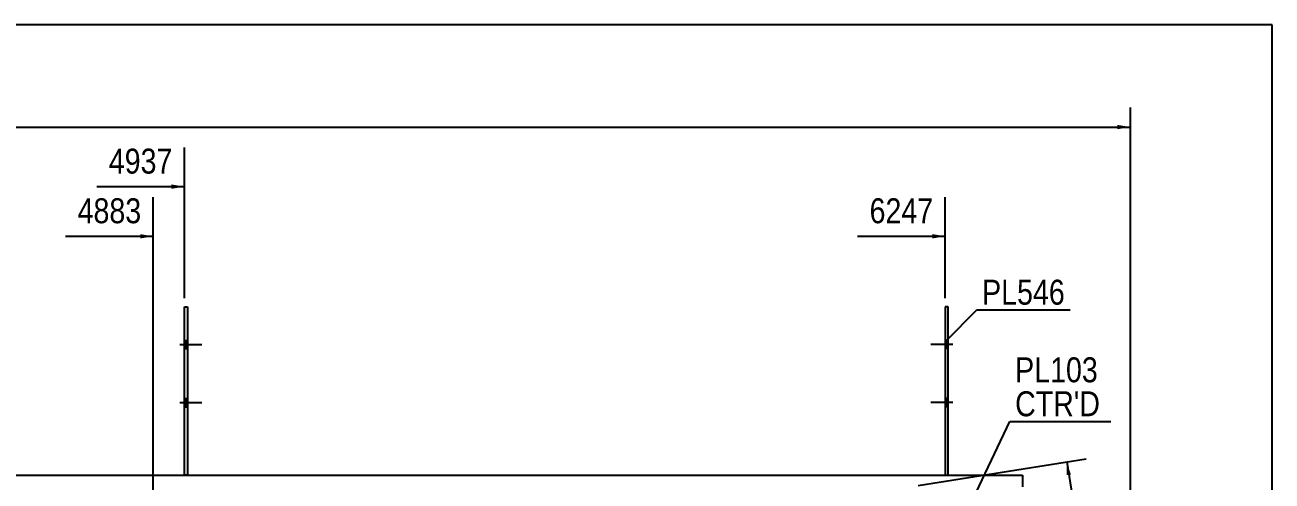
# Model space of a CAD drawing. Header units: millimetres. Extents: x -351 to 51, y -184 to 93.
# Drawn here: x -92.1 to 51, y 40.7 to 93 of the extents above; entities that cross this region are included whole.
import ezdxf

# ---------------------------------------------------------------- set-up
doc = ezdxf.new("R2010")
doc.units = ezdxf.units.MM
doc.linetypes.add('DXK_LINE_DOT1', pattern=[1.8814, 0.9407, -0.9407])
doc.styles.add('Arial Narrow', font='ARIALN.TTF', dxfattribs={"height": 0.2})

# ---------------------------------------------------------------- blocks, each defined once
blk = doc.blocks.new('Unknown-623384917-1210')
at = {"color": 5, "linetype": 'Continuous'}
for p, q in [((51.03, 93.04), (-348.97, 93.04)), ((51.03, -183.96), (51.03, 93.04))]:
    blk.add_line(p, q, dxfattribs=at)
blk = doc.blocks.new('Bolt-623384917-1238 - 1231')
at = {"linetype": 'Continuous'}
for points in [[(13.87, 55.87), (13.87, 56.8), (13.54, 56.8), (13.54, 55.87)], [(13.87, 55.87), (13.87, 56.8), (13.54, 56.8), (13.54, 55.87)], [(13.87, 49.2), (13.87, 50.13), (13.54, 50.13), (13.54, 49.2)], [(13.87, 49.2), (13.87, 50.13), (13.54, 50.13), (13.54, 49.2)]]:
    blk.add_hatch(color=3, dxfattribs=at).paths.add_polyline_path(points)
at = {"color": 3, "linetype": 'Continuous'}
for p, q in [((14.41, 56.33), (11.87, 56.33)), ((14.41, 56.33), (11.87, 56.33)), ((13.87, 56.8), (13.54, 56.8)), ((13.87, 56.8), (13.54, 56.8)), ((13.87, 55.87), (13.54, 55.87)), ((13.87, 55.87), (13.54, 55.87)), ((13.87, 50.13), (13.54, 50.13)), ((13.87, 50.13), (13.54, 50.13)), ((14.41, 49.67), (11.87, 49.67)), ((14.41, 49.67), (11.87, 49.67)), ((13.87, 49.2), (13.54, 49.2)), ((13.87, 49.2), (13.54, 49.2))]:
    blk.add_line(p, q, dxfattribs=at)
blk = doc.blocks.new('Part-623384917-1280 - 1231')
at = {"color": 2, "linetype": 'Continuous'}
for p, q in [((-73.76, 41.33), (-73.76, 60.67)), ((-73.76, 60.67), (-73.43, 60.67)), ((-73.43, 60.67), (-73.43, 41.33))]:
    blk.add_line(p, q, dxfattribs=at)
at = {"color": 7, "linetype": 'DXK_LINE_DOT1'}
blk.add_line((-73.43, 41.33), (-73.76, 41.33), dxfattribs=at)
blk = doc.blocks.new('Part-623384917-1445 - 1231')
at = {"color": 2, "linetype": 'Continuous'}
for p, q in [((-192.26, 41.33), (22.38, 41.33)), ((22.38, 41.33), (22.38, 40))]:
    blk.add_line(p, q, dxfattribs=at)
blk = doc.blocks.new('Part-623384917-1776 - 1231')
at = {"color": 2, "linetype": 'Continuous'}
for p, q in [((13.87, 60.67), (13.54, 60.67)), ((13.54, 60.67), (13.54, 41.33)), ((13.87, 41.33), (13.87, 60.67))]:
    blk.add_line(p, q, dxfattribs=at)
at = {"color": 7, "linetype": 'DXK_LINE_DOT1'}
blk.add_line((13.54, 41.33), (13.87, 41.33), dxfattribs=at)
blk = doc.blocks.new('Bolt-623384917-1931 - 1231')
at = {"linetype": 'Continuous'}
for points in [[(-73.43, 55.87), (-73.43, 56.8), (-73.76, 56.8), (-73.76, 55.87)], [(-73.43, 55.87), (-73.43, 56.8), (-73.76, 56.8), (-73.76, 55.87)], [(-73.43, 49.2), (-73.43, 50.13), (-73.76, 50.13), (-73.76, 49.2)], [(-73.43, 49.2), (-73.43, 50.13), (-73.76, 50.13), (-73.76, 49.2)]]:
    blk.add_hatch(color=3, dxfattribs=at).paths.add_polyline_path(points)
at = {"color": 3, "linetype": 'Continuous'}
for p, q in [((-74.3, 56.33), (-71.76, 56.33)), ((-74.3, 56.33), (-71.76, 56.33)), ((-73.76, 56.8), (-73.43, 56.8)), ((-73.76, 56.8), (-73.43, 56.8)), ((-73.76, 55.87), (-73.43, 55.87)), ((-73.76, 55.87), (-73.43, 55.87)), ((-73.76, 50.13), (-73.43, 50.13)), ((-73.76, 50.13), (-73.43, 50.13)), ((-74.3, 49.67), (-71.76, 49.67)), ((-74.3, 49.67), (-71.76, 49.67)), ((-73.76, 49.2), (-73.43, 49.2)), ((-73.76, 49.2), (-73.43, 49.2))]:
    blk.add_line(p, q, dxfattribs=at)
blk = doc.blocks.new('StraightDimension-623384917-2165 - 1231')
at = {"linetype": 'Continuous'}
blk.add_hatch(color=7, dxfattribs=at).paths.add_polyline_path([(33.27, 81.56), (34.77, 81.31), (33.27, 81.06)])
at = {"color": 7, "linetype": 'Continuous'}
for p, q in [((34.77, -22.85), (34.77, 83.56)), ((-326.82, 81.31), (34.77, 81.31))]:
    blk.add_line(p, q, dxfattribs=at)
blk = doc.blocks.new('StraightDimension-623384917-3600 - 1231')
at = {"linetype": 'Continuous'}
blk.add_hatch(color=7, dxfattribs=at).paths.add_polyline_path([(12.04, 69.02), (13.54, 68.77), (12.04, 68.52)])
at = {"color": 7, "linetype": 'Continuous'}
for p, q in [((13.54, 61.67), (13.54, 73.27)), ((3.48, 68.77), (13.54, 68.77))]:
    blk.add_line(p, q, dxfattribs=at)
at = {"color": 0}
blk.add_wipeout([(12.77, 69.67), (12.77, 73.87), (4.25, 73.87), (4.25, 69.67)], dxfattribs=at)
at = {"color": 3, "style": 'Arial Narrow'}
blk.add_text('6247', height=2.863, dxfattribs=at).set_placement((4.85, 70.27))
blk = doc.blocks.new('StraightDimension-623384917-7784 - 1231')
at = {"linetype": 'Continuous'}
for points in [[(27.45, 41.34), (27.47, 42.86), (27.95, 41.42)], [(29.77, 29.99), (29.75, 28.47), (29.27, 29.91)]]:
    blk.add_hatch(color=7, dxfattribs=at).paths.add_polyline_path(points)
at = {"color": 7, "linetype": 'Continuous'}
for p, q in [((10.41, 40.15), (29.69, 43.21)), ((27.47, 42.86), (29.75, 28.47)), ((12.7, 25.76), (31.98, 28.82))]:
    blk.add_line(p, q, dxfattribs=at)
at = {"color": 0}
blk.add_wipeout([(29.28, 32.39), (33.43, 33.05), (32.38, 39.65), (28.23, 38.99)], dxfattribs=at)
at = {"color": 3, "style": 'Arial Narrow'}
blk.add_text('219', height=2.863, rotation=-80.9647, dxfattribs=at).set_placement((28.92, 38.49))
blk = doc.blocks.new('StraightDimension-623384917-3601 - 1231')
at = {"linetype": 'Continuous'}
blk.add_hatch(color=7, dxfattribs=at).paths.add_polyline_path([(-75.26, 74.72), (-73.76, 74.47), (-75.26, 74.22)])
at = {"color": 7, "linetype": 'Continuous'}
for p, q in [((-73.76, 61.67), (-73.76, 78.97)), ((-83.82, 74.47), (-73.76, 74.47))]:
    blk.add_line(p, q, dxfattribs=at)
at = {"color": 0}
blk.add_wipeout([(-74.54, 75.37), (-74.54, 79.57), (-83.05, 79.57), (-83.05, 75.37)], dxfattribs=at)
at = {"color": 3, "style": 'Arial Narrow'}
blk.add_text('4937', height=2.863, dxfattribs=at).set_placement((-82.45, 75.97))
blk = doc.blocks.new('StraightDimension-623384917-3602 - 1231')
at = {"linetype": 'Continuous'}
blk.add_hatch(color=7, dxfattribs=at).paths.add_polyline_path([(-78.85, 69.02), (-77.35, 68.77), (-78.85, 68.52)])
at = {"color": 7, "linetype": 'Continuous'}
for p, q in [((-77.35, -39.48), (-77.35, 73.27)), ((-87.41, 68.77), (-77.35, 68.77))]:
    blk.add_line(p, q, dxfattribs=at)
at = {"color": 0}
blk.add_wipeout([(-78.12, 69.67), (-78.12, 73.87), (-86.63, 73.87), (-86.63, 69.67)], dxfattribs=at)
at = {"color": 3, "style": 'Arial Narrow'}
blk.add_text('4883', height=2.863, dxfattribs=at).set_placement((-86.03, 70.27))
blk = doc.blocks.new('Mark-623384917-1648 - 1231')
at = {"color": 0}
for points in [[(31.05, 52.01), (31.05, 55.01), (21.55, 55.01), (21.55, 52.01)], [(31.3, 48.11), (31.3, 51.11), (21.55, 51.11), (21.55, 48.11)]]:
    blk.add_wipeout(points, dxfattribs=at)
for points in [[(31.05, 52.01), (31.05, 55.01), (21.55, 55.01), (21.55, 52.01)], [(31.3, 48.11), (31.3, 51.11), (21.55, 51.11), (21.55, 48.11)]]:
    blk.add_wipeout(points, dxfattribs=at)
at = {"color": 7, "linetype": 'Continuous'}
for p, q in [((16.35, 37.82), (20.95, 47.51)), ((20.95, 47.51), (32.55, 47.51))]:
    blk.add_line(p, q, dxfattribs=at)
at = {"color": 3, "style": 'Arial Narrow'}
blk.add_text('PL103', height=2.863, dxfattribs=at).set_placement((21.55, 52.01))
at = {"color": 1, "style": 'Arial Narrow'}
blk.add_text("CTR'D", height=2.863, dxfattribs=at).set_placement((21.55, 48.11))
blk = doc.blocks.new('MarkSet-623384917-2766 - 1231')
at = {"color": 0}
blk.add_wipeout([(27.27, 60.92), (27.27, 63.92), (17.76, 63.92), (17.76, 60.92)], dxfattribs=at)
blk.add_wipeout([(27.27, 60.92), (27.27, 63.92), (17.76, 63.92), (17.76, 60.92)], dxfattribs=at)
at = {"color": 7, "linetype": 'Continuous'}
for p, q in [((13.63, 56.78), (17.16, 60.32)), ((17.16, 60.32), (27.87, 60.32))]:
    blk.add_line(p, q, dxfattribs=at)
at = {"color": 3, "style": 'Arial Narrow'}
blk.add_text('PL546', height=2.863, dxfattribs=at).set_placement((17.76, 60.92))

msp = doc.modelspace()

# ---------------------------------------------------------------- block references
for name in ['Unknown-623384917-1210', 'Part-623384917-1280 - 1231', 'Part-623384917-1776 - 1231', 'Bolt-623384917-1931 - 1231', 'Bolt-623384917-1238 - 1231', 'Part-623384917-1445 - 1231']:
    msp.add_blockref(name, (0, 0))

# ---------------------------------------------------------------- next in the draw order: block references
msp.add_blockref('StraightDimension-623384917-2165 - 1231', (0, 0))

# ---------------------------------------------------------------- next in the draw order: block references
for name in ['StraightDimension-623384917-3601 - 1231', 'StraightDimension-623384917-3600 - 1231', 'StraightDimension-623384917-7784 - 1231']:
    msp.add_blockref(name, (0, 0))

# ---------------------------------------------------------------- next in the draw order: block references
for name in ['StraightDimension-623384917-3602 - 1231', 'MarkSet-623384917-2766 - 1231', 'Mark-623384917-1648 - 1231']:
    msp.add_blockref(name, (0, 0))

doc.saveas('drawing.dxf')
